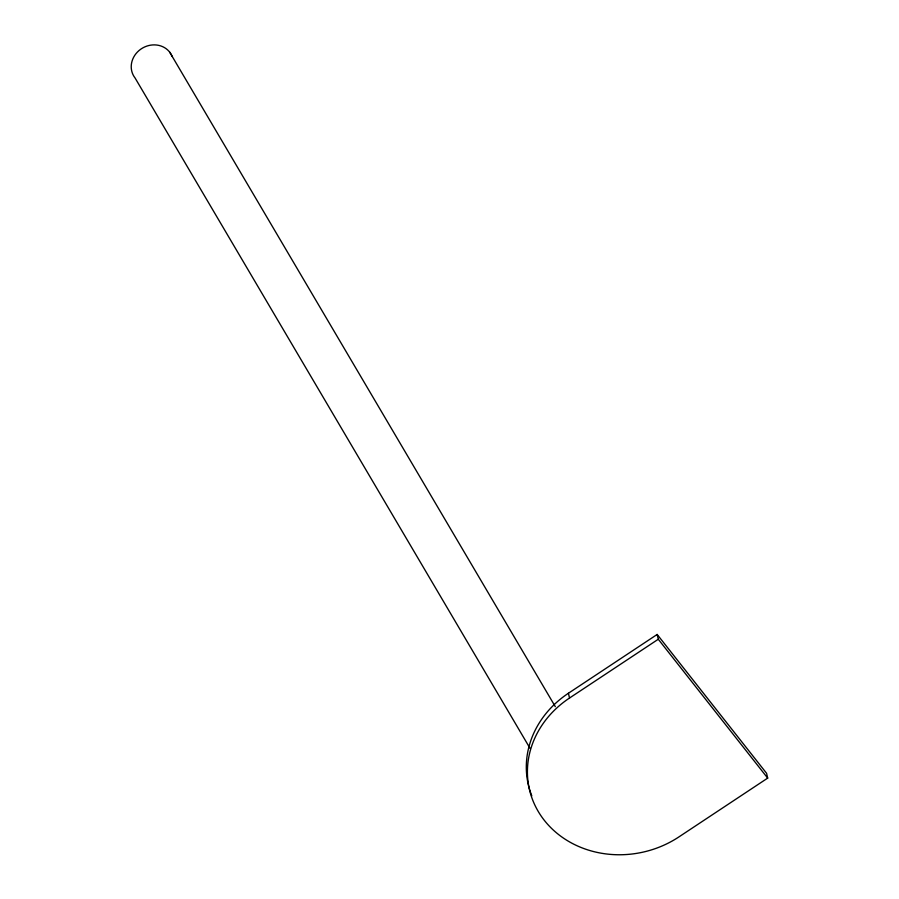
<?xml version="1.0" encoding="UTF-8"?>
<svg xmlns="http://www.w3.org/2000/svg" width="899" height="899" viewBox="0 0 899 899"><rect width="100%" height="100%" fill="white"/><g stroke="black" fill="none" stroke-linecap="round" stroke-linejoin="round"><path stroke-width="1.35" d="M568.415 693.253L657.169 634.458L766.589 773.32L767.69 778.107L678.936 836.902A97.328 86.731 -13 0 1 544.345 820.371A97.328 86.731 -13 0 1 569.517 698.029L568.415 693.253A97.328 86.731 -13 0 0 531.803 795.817M569.517 698.029L658.282 639.245L657.169 634.458M658.282 639.245L767.69 778.107M169.63 52.063L555.324 706.681M530.039 748.339L135.075 77.988A21.632 19.609 -30.5 0 1 142.548 48.04A21.632 19.609 -30.5 0 1 172.181 56.502"/></g></svg>
